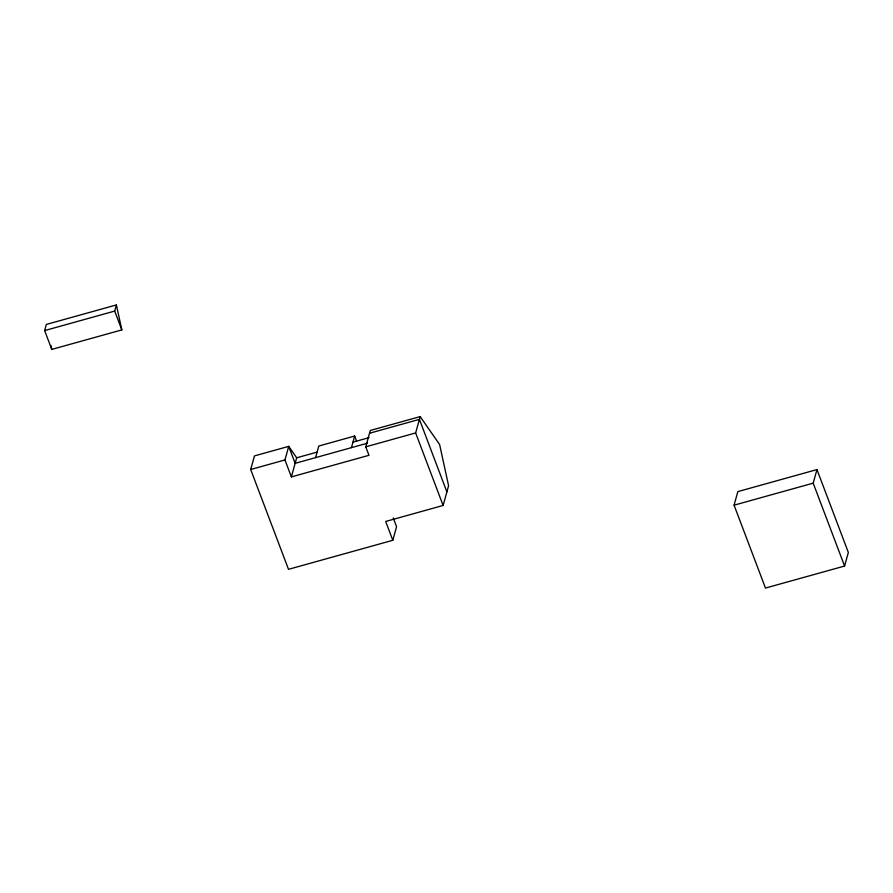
<?xml version="1.0" encoding="UTF-8"?>
<svg xmlns="http://www.w3.org/2000/svg" width="893" height="893" viewBox="0 0 893 893"><rect width="100%" height="100%" fill="white"/><g stroke="black" fill="none" stroke-linecap="round" stroke-linejoin="round"><path stroke-width="1.34" d="M44.65 330.577L46.347 324.438L116.391 304.937L121.828 329.908L51.783 349.409L44.65 330.577L114.695 311.077L116.391 304.937M250.687 469.495L254.46 455.91L288.718 446.366L296.677 457.796L291.375 476.907L368.976 455.307L365.762 446.835L370.294 430.482L420.179 416.596L439.624 444.535L448.587 485.747L443.118 505.46L385.676 521.456L392.808 540.287L288.506 569.321L250.687 469.495L284.956 459.951L288.718 446.366L295.148 463.322L367.414 443.207M315.564 457.64L318.79 446.031L354.666 436.041L356.553 441.019M351.451 447.65L354.666 436.041M443.118 505.46L415.647 432.949L420.179 416.596M392.808 540.287L396.57 526.703L393.244 517.918M734.079 505.181L737.852 491.596L816.961 469.584L848.35 552.454L844.588 566.039L765.468 588.063L734.079 505.181L813.188 483.158L816.961 469.584M369.535 433.25L419.42 419.364L446.88 491.876M296.677 457.796L317.104 452.115M352.981 442.124L368.954 437.682M365.762 446.835L415.647 432.949M813.188 483.158L844.588 566.039M284.956 459.951L291.375 476.907M114.695 311.077L121.828 329.908M50.923 345.468L51.783 349.409"/></g></svg>
